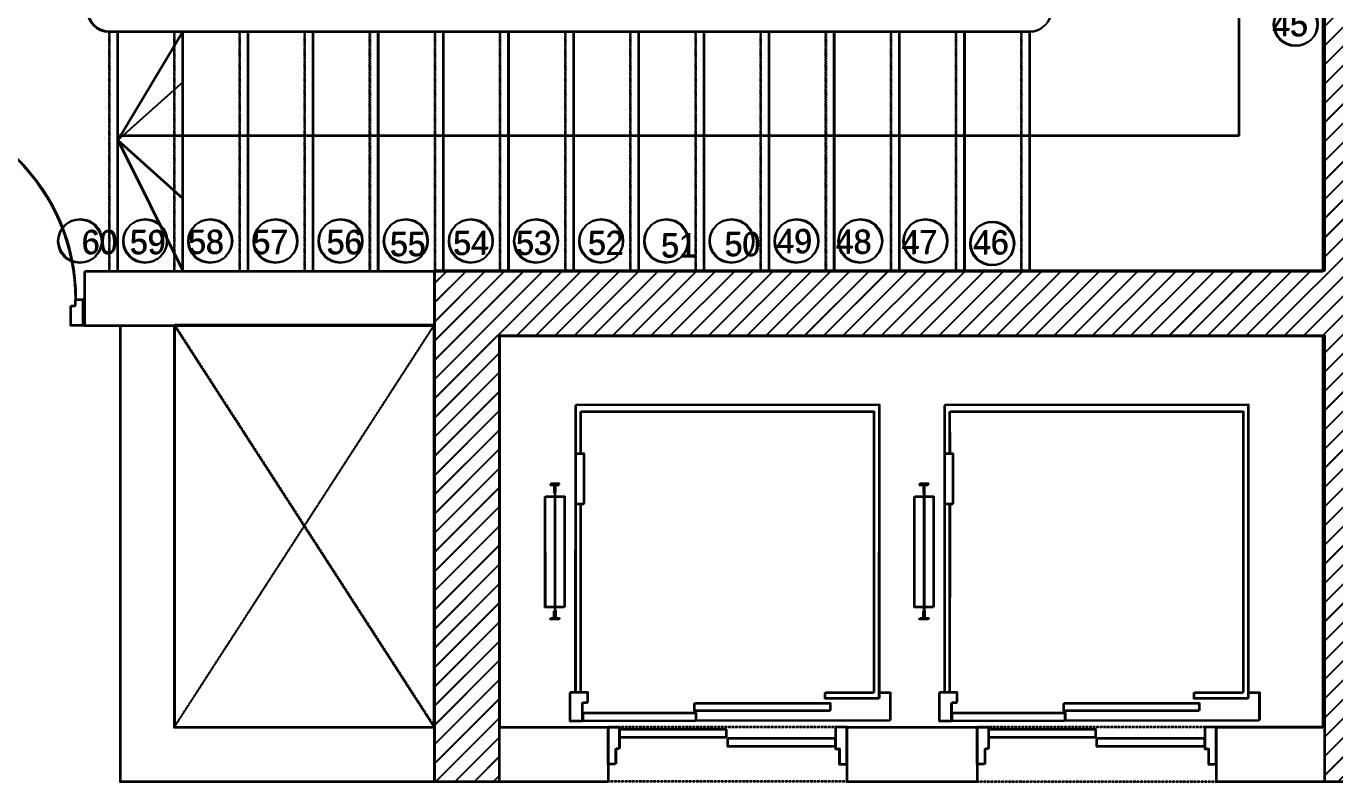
# Model space of a CAD drawing. Header units: inches. Extents: x 4821 to 127877, y 58012 to 433683.
# Drawn here: x 86214 to 92241, y 150908 to 154384 of the extents above; entities that cross this region are included whole.
import ezdxf

# ---------------------------------------------------------------- set-up
doc = ezdxf.new("R2010")
doc.units = ezdxf.units.IN
doc.header["$MEASUREMENT"] = 0
for name, pattern in [('ducT FIRST$0$New Plans (8)$0$HIDDEN', [0.375, 0.25, -0.125]), ('HIDDEN', [9.525, 6.35, -3.175]), ('New Plans (8)$0$HIDDEN', [0.375, 0.25, -0.125])]:
    doc.linetypes.add(name, pattern=pattern)
for name, color, linetype in [('A-DETL', 1, 'Continuous'), ('A-DOOR', 170, 'Continuous'), ('A-FURN-FIXD', 10, 'Continuous'), ('A-HND', 40, 'Continuous'), ('A-LIN-20', 20, 'Continuous'), ('A-STP', 11, 'Continuous'), ('A-STP-HID', 191, 'HIDDEN'), ('A-TXT-25', 1, 'Continuous'), ('A-WAL-CMU', 7, 'Continuous'), ('A-WALL', 53, 'Continuous'), ('COL FISRT$0$COL GROUND$0$Cloums$0$A-COL-HAT', 8, 'Continuous'), ('COL FISRT$0$COL GROUND$0$Cloums$0$A-COL-RFC', 210, 'Continuous'), ('ducT FIRST$0$A-WAL-CMU', 7, 'Continuous'), ('ducT FIRST$0$New Plans (8)$0$A-FLOR-OVHD', 8, 'ducT FIRST$0$New Plans (8)$0$HIDDEN'), ('New Plans (8)$0$A-FLOR-OVHD', 8, 'New Plans (8)$0$HIDDEN')]:
    doc.layers.add(name, color=color, linetype=linetype)
doc.styles.add('Xarab', font='xarab.shx')

# ---------------------------------------------------------------- blocks, each defined once
blk = doc.blocks.new('A$C6547055E')
for p, q in [((-547.5, 490.7), (-557.5, 490.7)), ((-547.5, 370.7), (-547.5, 490.7)), ((-547.5, 490.7), (-492.5, 490.7)), ((-492.5, 490.7), (-492.5, 399.3)), ((377.5, 490.7), (377.5, 399.3)), ((432.5, 490.7), (377.5, 490.7)), ((432.5, 370.7), (432.5, 490.7)), ((442.5, 490.7), (432.5, 490.7)), ((-547.5, 370.7), (-557.5, 370.7)), ((-514.5, 370.7), (-547.5, 370.7)), ((-514.5, 399.3), (-514.5, 370.7)), ((-492.5, 399.3), (-514.5, 399.3)), ((-514.5, 370.7), (-470.5, 370.7)), ((-514.5, 370.7), (-514.5, -543.3)), ((-470.5, 370.7), (-470.5, -543.3)), ((377.5, 399.3), (399.5, 399.3)), ((399.5, 399.3), (399.5, 370.7)), ((399.5, 370.7), (432.5, 370.7)), ((442.5, 370.7), (432.5, 370.7)), ((-514.5, 282.7), (-470.5, 282.7)), ((-514.5, -428.9), (-470.5, -428.9)), ((-514.5, -543.3), (-470.5, -543.3))]:
    blk.add_line(p, q)
blk.add_arc((-514.5, 370.7), 914, 270, 0)
blk = doc.blocks.new('dxvcbvb')
at = {"layer": 'A-FURN-FIXD'}
for p, q in [((441660.4, -317422), (440260.4, -317422.3)), ((440260.4, -317422.3), (440260.4, -318744.5)), ((441660.4, -318772), (441660.4, -317422)), ((440285.4, -317452.3), (441635.4, -317452)), ((440285.7, -317646.3), (440285.4, -317452.3)), ((441635.4, -317452), (441635.4, -318744.2)), ((440300.4, -317646.3), (440260.7, -317646.3)), ((440300.5, -317876.3), (440300.4, -317646.3)), ((440145.8, -317784.6), (440145.8, -317789.4)), ((440185.8, -317784.6), (440145.8, -317784.6)), ((440165.8, -317784.6), (440166, -318408.2)), ((440185.8, -317789.4), (440185.8, -317784.6)), ((440122, -318352.6), (440121.8, -317843.6)), ((440121.8, -317843.6), (440209.8, -317843.6)), ((440145.8, -317789.4), (440163.4, -317789.4)), ((440163.4, -317789.4), (440163.4, -317824.2)), ((440163.4, -317824.2), (440168.2, -317824.2)), ((440168.2, -317789.4), (440185.8, -317789.4)), ((440168.2, -317824.2), (440168.2, -317789.4)), ((440209.8, -317843.6), (440210, -318352.6)), ((440260.7, -317876.3), (440300.5, -317876.3)), ((440285.4, -318744.5), (440285.7, -317876.3)), ((440210, -318352.6), (440122, -318352.6)), ((440163.6, -318368.6), (440168.4, -318368.6)), ((440163.6, -318403.4), (440163.6, -318368.6)), ((440168.4, -318368.6), (440168.4, -318403.4)), ((440146, -318403.4), (440163.6, -318403.4)), ((440146, -318408.2), (440146, -318403.4)), ((440186, -318408.2), (440146, -318408.2)), ((440168.4, -318403.4), (440186, -318403.4)), ((440186, -318403.4), (440186, -318408.2)), ((440235.4, -318744.5), (440235.4, -318874.5)), ((440318.4, -318744.5), (440235.4, -318744.5)), ((440318.4, -318790.5), (440318.4, -318744.5)), ((441410.4, -318744.2), (441635.4, -318744.2)), ((441410.4, -318772.1), (441410.4, -318744.2)), ((441660.4, -318744.2), (441710.4, -318744.2)), ((441710.4, -318744.2), (441710.4, -318874.2)), ((440293.4, -318790.5), (440318.4, -318790.5)), ((440293.4, -318874.5), (440293.4, -318790.5)), ((440809.4, -318793.5), (441433.4, -318793.4)), ((440809.4, -318829.5), (440809.4, -318793.5)), ((441660.4, -318772), (441410.4, -318772.1)), ((441433.4, -318793.4), (441433.4, -318829.4)), ((440295.4, -318838.5), (440815.4, -318838.4)), ((440295.4, -318874.5), (440295.4, -318838.5)), ((441433.4, -318829.4), (440809.4, -318829.5)), ((440815.4, -318838.4), (440815.4, -318874.4)), ((440235.4, -318874.5), (440293.4, -318874.5)), ((440295.4, -318874.5), (440815.4, -318874.4)), ((440410.9, -318904.5), (440462.9, -318904.5)), ((440410.9, -319074.5), (440410.9, -318904.5)), ((440462.9, -318904.5), (440462.9, -319004.5)), ((440956.9, -318914.4), (440462.9, -318914.5)), ((441710.4, -318874.2), (440815.4, -318874.4)), ((440956.9, -318950.4), (440956.9, -318914.4)), ((441510.9, -318904.2), (441458.9, -318904.2)), ((441458.9, -318904.2), (441458.9, -319004.2)), ((441510.9, -319074.2), (441510.9, -318904.2)), ((440462.9, -318950.5), (440956.9, -318950.4)), ((441458.9, -318955.8), (440960.9, -318955.9)), ((440960.9, -318955.9), (440960.9, -318991.9)), ((440960.9, -318991.9), (441458.9, -318991.8)), ((441458.9, -318991.8), (441458.9, -318955.8)), ((440445.9, -319004.5), (440445.9, -319074.5)), ((440462.9, -319004.5), (440445.9, -319004.5)), ((441458.9, -319004.2), (441475.9, -319004.2)), ((441475.9, -319004.2), (441475.9, -319074.2)), ((440445.9, -319074.5), (440410.9, -319074.5)), ((441475.9, -319074.2), (441510.9, -319074.2))]:
    blk.add_line(p, q, dxfattribs=at)
blk = doc.blocks.new('COL FISRT')
at = {"layer": 'COL FISRT$0$COL GROUND$0$Cloums$0$A-COL-HAT'}
h = blk.add_hatch(dxfattribs=at)
h.set_pattern_fill('ANSI31', color=256, scale=500)
h.set_pattern_definition([(45, (1132937.42, -1550303.88), (-44.194174, 44.194174), [])])
h.paths.add_polyline_path([(1200077.9, -1522172), (1200077.9, -1518497.1), (1200078.1, -1518497.1), (1200077.7, -1517122.1), (1199432.1, -1517122), (1192527.9, -1517122), (1192527.9, -1520072), (1192827.9, -1520072), (1192827.9, -1517422), (1199780.9, -1517422), (1199777.9, -1519822), (1195677.9, -1519822), (1195677.9, -1522172), (1195977.9, -1522172), (1195977.9, -1520122), (1199777.9, -1520122), (1199777.9, -1522172)])
at = {"layer": 'COL FISRT$0$COL GROUND$0$Cloums$0$A-COL-RFC', "linetype": 'Continuous', "elevation": 0}
blk.add_lwpolyline([(1200077.9, -1522172), (1200077.9, -1517122.1), (1199783.9, -1517122), (1192527.9, -1517122), (1192527.9, -1520072), (1192827.9, -1520072), (1192827.9, -1517422), (1199777.9, -1517422), (1199777.9, -1519822), (1195677.9, -1519822), (1195677.9, -1522172), (1195977.9, -1522172), (1195977.9, -1520122), (1199777.9, -1520122), (1199777.9, -1522172), (1200077.9, -1522172)], dxfattribs=at)
blk = doc.blocks.new('duct gr')
at = {"layer": 'ducT FIRST$0$A-WAL-CMU'}
blk.add_lwpolyline([(1194254.5, -1615283), (1194254.5, -1617380.6), (1195701.9, -1617380.6)], dxfattribs=at)
blk.add_lwpolyline([(1194504.5, -1617130.6), (1195701.9, -1617130.6), (1195701.9, -1615280.6), (1194504.5, -1615280.6)], close=True, dxfattribs=at)
at = {"layer": 'ducT FIRST$0$New Plans (8)$0$A-FLOR-OVHD'}
for p, q in [((1194504.5, -1615280.6), (1195701.9, -1617130.6)), ((1194504.5, -1617130.6), (1195701.9, -1615280.6))]:
    blk.add_line(p, q, dxfattribs=at)

msp = doc.modelspace()

# ---------------------------------------------------------------- linework, layer by layer
at = {"layer": 'A-DETL', "elevation": 0}
for points in [[(89814.4, 155077.6), (91797, 155077.6), (91797, 153877.6), (86634.2, 153877.6)], [(89817.8, 155080.6), (91800.4, 155080.6), (91800.4, 153880.6), (86637.6, 153880.6)]]:
    msp.add_lwpolyline(points, dxfattribs=at)
at = {"layer": 'A-DETL'}
for points in [[(86934.2, 154357.6), (86634.2, 153857.6), (86934.2, 153257.6)], [(86937.6, 154360.6), (86637.6, 153860.6), (86937.6, 153260.6)], [(86934.2, 154124.7), (86634.2, 153857.6), (86934.2, 153590.5)], [(86937.6, 154127.6), (86637.6, 153860.6), (86937.6, 153593.5)]]:
    msp.add_lwpolyline(points, dxfattribs=at)
at = {"layer": 'A-HND', "ltscale": 0.2}
for points in [[(89619.7, 154557.6), (86594.2, 154557.6, 1), (86594.2, 154357.6), (90834.2, 154357.6, 1), (90834.2, 154557.6), (89660.6, 154557.6)], [(89623.1, 154560.6), (86597.6, 154560.6, 1), (86597.6, 154360.6), (90837.6, 154360.6, 1), (90837.6, 154560.6), (89664, 154560.6)]]:
    msp.add_lwpolyline(points, format="xyb", dxfattribs=at)
at = {"layer": 'A-LIN-20', "color": 1}
for centre in [(92058.9, 154391.6), (92062.3, 154394.6), (86460.2, 153394.2), (86463.6, 153397.2), (86760.2, 153394.2), (86763.6, 153397.2), (87060.2, 153394.2), (87063.6, 153397.2), (87360.2, 153394.2), (87363.6, 153397.2), (87660.2, 153394.2), (87663.6, 153397.2), (87960.2, 153394.2), (87963.6, 153397.2), (88260.2, 153394.2), (88263.6, 153397.2), (88560.2, 153394.2), (88563.6, 153397.2), (88860.2, 153394.2), (88863.6, 153397.2), (89160.2, 153394.2), (89163.6, 153397.2), (89460.2, 153394.2), (89463.6, 153397.2), (89760.2, 153394.2), (89763.6, 153397.2), (90053.9, 153394.2), (90057.3, 153397.2), (90353.4, 153394.2), (90356.8, 153397.2), (90661.6, 153382.6), (90665, 153385.6)]:
    msp.add_circle(centre, 100, dxfattribs=at)
at = {"layer": 'A-STP', "ltscale": 0.2}
for p, q in [((86634.2, 153257.6), (86634.2, 154357.6)), ((86637.6, 153260.6), (86637.6, 154360.6)), ((86934.2, 153257.6), (86934.2, 154357.6)), ((86937.6, 153260.6), (86937.6, 154360.6)), ((87234.2, 153257.6), (87234.2, 154357.6)), ((87237.6, 153260.6), (87237.6, 154360.6)), ((87534.2, 153257.6), (87534.2, 154357.6)), ((87537.6, 153260.6), (87537.6, 154360.6)), ((87834.2, 153257.6), (87834.2, 154357.6)), ((87837.6, 153260.6), (87837.6, 154360.6)), ((88134.2, 153257.6), (88134.2, 154357.6)), ((88137.6, 153260.6), (88137.6, 154360.6)), ((88434.2, 153257.6), (88434.2, 154357.6)), ((88437.6, 153260.6), (88437.6, 154360.6)), ((88734.2, 153257.6), (88734.2, 154357.6)), ((88737.6, 153260.6), (88737.6, 154360.6)), ((89034.2, 153257.6), (89034.2, 154357.6)), ((89037.6, 153260.6), (89037.6, 154360.6)), ((89334.2, 153257.6), (89334.2, 154357.6)), ((89337.6, 153260.6), (89337.6, 154360.6)), ((89634.2, 153257.6), (89634.2, 154357.6)), ((89637.6, 153260.6), (89637.6, 154360.6)), ((89934.2, 153257.6), (89934.2, 154357.6)), ((89937.6, 153260.6), (89937.6, 154360.6)), ((90234.2, 153257.6), (90234.2, 154357.6)), ((90237.6, 153260.6), (90237.6, 154360.6)), ((90534.2, 153257.6), (90534.2, 154357.6)), ((90537.6, 153260.6), (90537.6, 154360.6)), ((90834.2, 153257.6), (90834.2, 154357.6)), ((90837.6, 153260.6), (90837.6, 154360.6))]:
    msp.add_line(p, q, dxfattribs=at)
at = {"layer": 'A-STP-HID', "ltscale": 0.2}
for p, q in [((86594.2, 154357.6), (86594.2, 153257.6)), ((86597.6, 154360.6), (86597.6, 153260.6)), ((86894.2, 154357.6), (86894.2, 153257.6)), ((86897.6, 154360.6), (86897.6, 153260.6)), ((87194.2, 154357.6), (87194.2, 153257.6)), ((87197.6, 154360.6), (87197.6, 153260.6)), ((87494.2, 154357.6), (87494.2, 153257.6)), ((87497.6, 154360.6), (87497.6, 153260.6)), ((87794.2, 154357.6), (87794.2, 153257.6)), ((87797.6, 154360.6), (87797.6, 153260.6)), ((88094.2, 154357.6), (88094.2, 153257.6)), ((88097.6, 154360.6), (88097.6, 153260.6)), ((88394.2, 154357.6), (88394.2, 153257.6)), ((88397.6, 154360.6), (88397.6, 153260.6)), ((88694.2, 154357.6), (88694.2, 153257.6)), ((88697.6, 154360.6), (88697.6, 153260.6)), ((88994.2, 154357.6), (88994.2, 153257.6)), ((88997.6, 154360.6), (88997.6, 153260.6)), ((89294.2, 154357.6), (89294.2, 153257.6)), ((89297.6, 154360.6), (89297.6, 153260.6)), ((89594.2, 154357.6), (89594.2, 153257.6)), ((89597.6, 154360.6), (89597.6, 153260.6)), ((89894.2, 154357.6), (89894.2, 153257.6)), ((89897.6, 154360.6), (89897.6, 153260.6)), ((90194.2, 154357.6), (90194.2, 153257.6)), ((90197.6, 154360.6), (90197.6, 153260.6)), ((90494.2, 154357.6), (90494.2, 153257.6)), ((90497.6, 154360.6), (90497.6, 153260.6)), ((90794.2, 154357.6), (90794.2, 153257.6)), ((90797.6, 154360.6), (90797.6, 153260.6))]:
    msp.add_line(p, q, dxfattribs=at)
at = {"layer": 'A-WAL-CMU'}
for p, q in [((86483, 153005.3, 0), (86483, 153255.3, 0)), ((86486.4, 153008.3, 0), (86486.4, 153258.3, 0)), ((88092, 153005.3, 0), (88092, 150907.6, 0)), ((88092, 153005.3), (88092, 150907.6)), ((88095.4, 153008.3, 0), (88095.4, 150910.6, 0)), ((88095.4, 153008.3), (88095.4, 150910.6)), ((88392, 151157.6, 0), (88892, 151157.6, 0)), ((88392, 151157.6), (88892, 151157.6)), ((88395.4, 151160.6, 0), (88895.4, 151160.6, 0)), ((88395.4, 151160.6), (88895.4, 151160.6)), ((88892, 151157.6, 0), (88892, 150907.6, 0)), ((88892, 151157.6), (88892, 150907.6)), ((88895.4, 151160.6, 0), (88895.4, 150910.6, 0)), ((88895.4, 151160.6), (88895.4, 150910.6)), ((89992, 151157.6, 0), (90592, 151157.6, 0)), ((89992, 151157.6, 0), (89992, 150907.6, 0)), ((89992, 151157.6), (90592, 151157.6)), ((89992, 151157.6), (89992, 150907.6)), ((89995.4, 151160.6, 0), (90595.4, 151160.6, 0)), ((89995.4, 151160.6, 0), (89995.4, 150910.6, 0)), ((89995.4, 151160.6), (90595.4, 151160.6)), ((89995.4, 151160.6), (89995.4, 150910.6)), ((90592, 151157.6, 0), (90592, 150907.6, 0)), ((90592, 151157.6), (90592, 150907.6)), ((90595.4, 151160.6, 0), (90595.4, 150910.6, 0)), ((90595.4, 151160.6), (90595.4, 150910.6)), ((92184.7, 151157.6, 0), (91640.6, 151157.6, 0)), ((92184.7, 151157.6), (91640.6, 151157.6)), ((92188.1, 151160.6, 0), (91644, 151160.6, 0)), ((92188.1, 151160.6), (91644, 151160.6)), ((91692, 151157.6, 0), (92186, 151157.6, 0)), ((91692, 151157.6, 0), (91692, 150907.6, 0)), ((91692, 151157.6), (92186, 151157.6)), ((91692, 151157.6), (91692, 150907.6)), ((91695.4, 151160.6, 0), (92189.4, 151160.6, 0)), ((91695.4, 151160.6, 0), (91695.4, 150910.6, 0)), ((91695.4, 151160.6), (92189.4, 151160.6)), ((91695.4, 151160.6), (91695.4, 150910.6)), ((88095.4, 150910.6, 0), (88895.4, 150910.6, 0)), ((88095.4, 150910.6), (88895.4, 150910.6)), ((89995.4, 150910.6, 0), (90595.4, 150910.6, 0)), ((89995.4, 150910.6), (90595.4, 150910.6)), ((91695.4, 150910.6, 0), (92239.4, 150910.6, 0)), ((91695.4, 150910.6), (92239.4, 150910.6)), ((88092, 150907.6, 0), (88892, 150907.6, 0)), ((88092, 150907.6), (88892, 150907.6)), ((89992, 150907.6, 0), (90592, 150907.6, 0)), ((89992, 150907.6), (90592, 150907.6)), ((91692, 150907.6, 0), (92236, 150907.6, 0)), ((91692, 150907.6), (92236, 150907.6))]:
    msp.add_line(p, q, dxfattribs=at)
at = {"layer": 'A-WAL-CMU', "elevation": 0}
for points in [[(92186, 151157.6), (92186, 152957.6), (88392, 152957.6), (88392, 151157.6)], [(92189.4, 151160.6), (92189.4, 152960.6), (88395.4, 152960.6), (88395.4, 151160.6)]]:
    msp.add_lwpolyline(points, dxfattribs=at)
at = {"layer": 'A-WALL'}
for p, q in [((86483, 153005.3), (86483, 153255.3)), ((86486.4, 153008.3), (86486.4, 153258.3))]:
    msp.add_line(p, q, dxfattribs=at)
at = {"layer": 'A-WALL', "elevation": 0}
for points in [[(86483, 153255.3), (92186, 153255.3), (92186, 155655.3)], [(86486.4, 153258.3), (92189.4, 153258.3), (92189.4, 155658.3)], [(86483, 153005.3), (88092, 153005.3)], [(86486.4, 153008.3), (88095.4, 153008.3)]]:
    msp.add_lwpolyline(points, dxfattribs=at)
at = {"layer": 'New Plans (8)$0$A-FLOR-OVHD'}
for p, q in [((89992, 151157.6), (88892, 151157.6)), ((89995.4, 151160.6), (88895.4, 151160.6)), ((91692, 151157.6), (90592, 151157.6)), ((91695.4, 151160.6), (90595.4, 151160.6)), ((89995.4, 150910.6), (88895.4, 150910.6)), ((90595.4, 150910.6), (91695.4, 150910.6)), ((89992, 150907.6), (88892, 150907.6)), ((90592, 150907.6), (91692, 150907.6))]:
    msp.add_line(p, q, dxfattribs=at)

# ---------------------------------------------------------------- block references
at = {"layer": 'A-DOOR', "xscale": -1, "rotation": 180}
for p in [(86043.8, 153498.9, 0), (86040.4, 153496, 0)]:
    msp.add_blockref('A$C6547055E', p, dxfattribs=at)
at = {"layer": 'A-WAL-CMU'}
for p in [(-1107585.9, 1673079.6, 0), (-1107582.5, 1673082.6, 0)]:
    msp.add_blockref('COL FISRT', p, dxfattribs=at)
at = {"layer": 'A-WAL-CMU', "rotation": 359.9996584729596}
for p in [(-351517, 470064.4), (-351513.6, 470067.4), (-349817, 470064.4), (-349813.6, 470067.4)]:
    msp.add_blockref('dxvcbvb', p, dxfattribs=at)
at = {"layer": 'A-WALL'}
for p in [(-1107609.9, 1768288.3), (-1107606.5, 1768291.2)]:
    msp.add_blockref('duct gr', p, dxfattribs=at)

# ---------------------------------------------------------------- texts
at = {"layer": 'A-TXT-25', "color": 2, "style": 'Xarab'}
for s, p in [('45', (91951.4, 154336.8)), ('45', (91954.8, 154339.7)), ('60', (86468.8, 153334.4)), ('60', (86472.2, 153337.4)), ('59', (86690.6, 153334.4)), ('59', (86694, 153337.4)), ('58', (86958.8, 153335.6)), ('58', (86962.2, 153338.5)), ('57', (87254.9, 153334.4)), ('57', (87258.3, 153337.4)), ('56', (87596.7, 153334.4)), ('56', (87600.1, 153337.4)), ('54', (88179.5, 153330.7)), ('54', (88182.9, 153333.7)), ('53', (88468.9, 153330.7)), ('53', (88472.3, 153333.7)), ('52', (88800.2, 153330.7)), ('52', (88803.6, 153333.7)), ('50', (89432.6, 153328.1)), ('49', (89667.8, 153338.8)), ('49', (89671.2, 153341.8)), ('48', (89941.5, 153335.9)), ('48', (89944.9, 153338.9)), ('47', (90244.6, 153334.1)), ('47', (90248, 153337.1)), ('46', (90573.4, 153333.1)), ('46', (90576.8, 153336.1)), ('55', (87888.3, 153325.3)), ('55', (87891.7, 153328.3)), ('51', (89136.8, 153319.3)), ('51', (89140.2, 153322.2)), ('50', (89429.2, 153325.1))]:
    msp.add_text(s, height=110, dxfattribs=at).set_placement(p)

doc.saveas('drawing.dxf')
